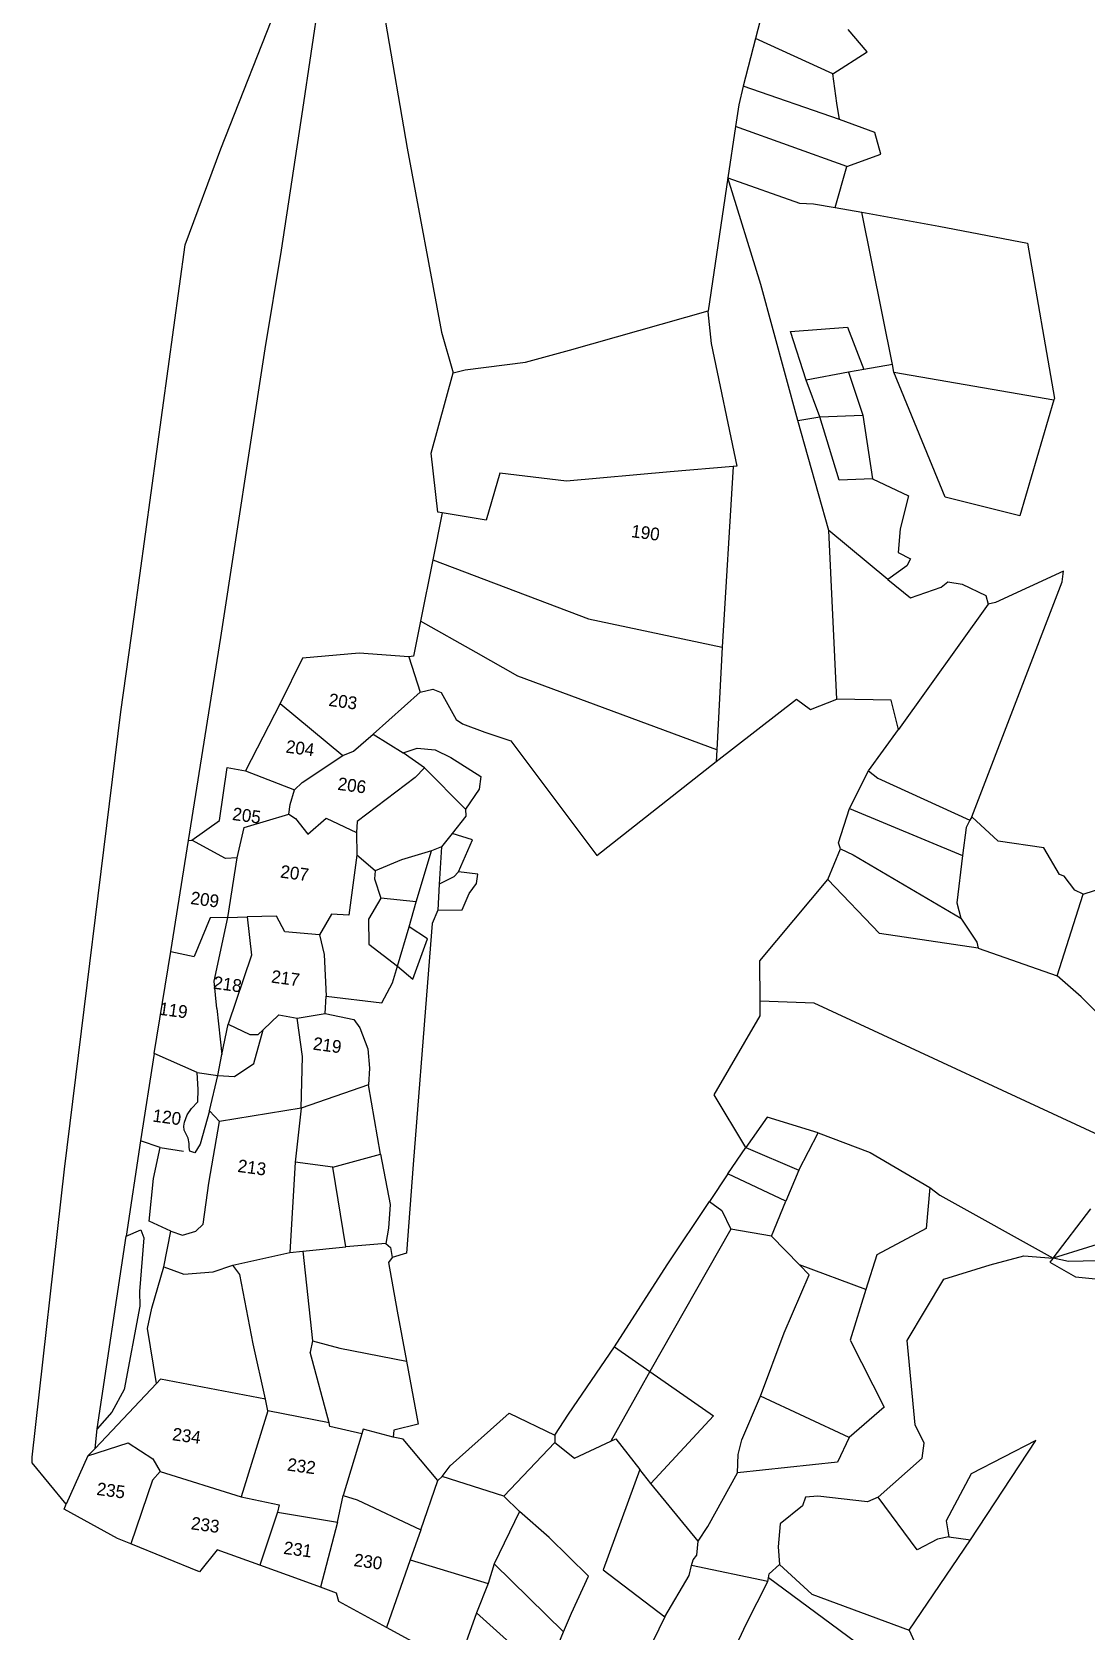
# Model space of a CAD drawing. Header units: metres. Extents: x 291974 to 293244, y 2020596 to 2023640.
# Drawn here: x 291973.6 to 292271.9, y 2020864.5 to 2021317.1 of the extents above; entities that cross this region are included whole.
import ezdxf
from ezdxf.enums import TextEntityAlignment as Align

# ---------------------------------------------------------------- set-up
doc = ezdxf.new("R2010")
doc.units = ezdxf.units.M
doc.header["$MEASUREMENT"] = 0
for name, color, linetype in [('LINE_WATER', 4, 'Continuous'), ('POLY_PARCEL', 6, 'Continuous'), ('TEXT_PARCEL', 7, 'Continuous'), ('V_BOUND_LINE', 7, 'Continuous')]:
    doc.layers.add(name, color=color, linetype=linetype)
doc.styles.add('TEXT_MAP', font='')
doc.styles.get('TEXT_MAP').set_extended_font_data('Kruti Dev 050')

msp = doc.modelspace()

# ---------------------------------------------------------------- linework, layer by layer
at = {"layer": 'LINE_WATER'}
for p, q in [((292262.29, 2020970.31), (292261.37, 2020969.14)), ((292266.67, 2020969.33), (292262.29, 2020970.31)), ((292274.98, 2020969.57), (292266.67, 2020969.33)), ((292261.37, 2020969.14), (292268.64, 2020965.01)), ((292268.64, 2020965.01), (292283.19, 2020963.5))]:
    msp.add_line(p, q, dxfattribs=at)
at = {"layer": 'POLY_PARCEL'}
for p, q in [((292050.19, 2021295.23), (292061.61, 2021371.97)), ((292180.85, 2021325.86), (292178.12, 2021315.26)), ((292073.54, 2021319.93), (292079.7, 2021284.29)), ((292209.71, 2021311.5), (292204.31, 2021317.82)), ((292178.12, 2021315.26), (292174.64, 2021301.75)), ((292199.98, 2021305.24), (292178.12, 2021315.26)), ((292199.98, 2021305.24), (292209.71, 2021311.5)), ((292201.18, 2021297.03), (292199.98, 2021305.24)), ((292174.64, 2021301.75), (292173.44, 2021296.48)), ((292201.86, 2021292.33), (292174.64, 2021301.75)), ((292044.12, 2021255.43), (292050.19, 2021295.23)), ((292173.44, 2021296.48), (292172.52, 2021290.37)), ((292201.86, 2021292.33), (292201.18, 2021297.03)), ((292211.9, 2021288.67), (292201.86, 2021292.33)), ((292172.52, 2021290.37), (292170.33, 2021275.85)), ((292204.02, 2021279.05), (292172.52, 2021290.37)), ((292213.54, 2021282.53), (292211.9, 2021288.67)), ((292079.7, 2021284.29), (292089.38, 2021232.21)), ((292204.02, 2021279.05), (292213.54, 2021282.53)), ((292200.66, 2021267.43), (292204.02, 2021279.05)), ((292170.33, 2021275.85), (292164.76, 2021238.29)), ((292179.63, 2021245.67), (292170.33, 2021275.85)), ((292170.33, 2021275.85), (292190.59, 2021268.68)), ((292190.59, 2021268.68), (292194.51, 2021268.48)), ((292194.51, 2021268.48), (292200.66, 2021267.43)), ((292200.66, 2021267.43), (292208.18, 2021266.15)), ((292216.84, 2021223.05), (292208.18, 2021266.15)), ((292208.18, 2021266.15), (292230.03, 2021262.21)), ((292230.03, 2021262.21), (292255.1, 2021257.42)), ((292039.51, 2021227.49), (292044.12, 2021255.43)), ((292255.1, 2021257.42), (292262.67, 2021213.48)), ((292190.08, 2021207.26), (292179.63, 2021245.67)), ((292125.58, 2021227.13), (292164.76, 2021238.29)), ((292164.76, 2021238.29), (292164.71, 2021237.94)), ((292164.71, 2021237.94), (292165.65, 2021228.97)), ((292089.38, 2021232.21), (292092.63, 2021220.72)), ((292188.04, 2021232.37), (292204.17, 2021233.64)), ((292192.44, 2021218.62), (292188.04, 2021232.37)), ((292204.17, 2021233.64), (292208.81, 2021221.67)), ((292026.95, 2021145.85), (292039.51, 2021227.49)), ((292165.65, 2021228.97), (292172.83, 2021194.29)), ((292096.04, 2021221.57), (292113.11, 2021223.71)), ((292113.11, 2021223.71), (292125.58, 2021227.13)), ((292216.84, 2021223.05), (292208.81, 2021221.67)), ((292217.27, 2021220.91), (292216.84, 2021223.05)), ((292086.45, 2021198.03), (292092.63, 2021220.72)), ((292092.63, 2021220.72), (292096.04, 2021221.57)), ((292204.4, 2021220.85), (292192.44, 2021218.62)), ((292196.3, 2021208.23), (292192.44, 2021218.62)), ((292208.81, 2021221.67), (292204.4, 2021220.85)), ((292204.4, 2021220.85), (292208.54, 2021208.72)), ((292217.27, 2021220.91), (292262.54, 2021213.03)), ((292231.76, 2021185.57), (292217.27, 2021220.91)), ((292262.54, 2021213.03), (292252.93, 2021180.25)), ((292262.67, 2021213.48), (292262.54, 2021213.03)), ((292190.08, 2021207.26), (292196.3, 2021208.23)), ((292198.89, 2021176.14), (292190.08, 2021207.26)), ((292196.3, 2021208.23), (292208.54, 2021208.72)), ((292201.79, 2021190.38), (292196.3, 2021208.23)), ((292208.54, 2021208.72), (292211.22, 2021190.76)), ((292088.31, 2021181.34), (292086.45, 2021198.03)), ((292105.91, 2021192.29), (292101.98, 2021179)), ((292124.7, 2021190.08), (292105.91, 2021192.29)), ((292154.02, 2021192.71), (292124.7, 2021190.08)), ((292171.8, 2021194.2), (292154.02, 2021192.71)), ((292171.8, 2021194.2), (292168.72, 2021143.11)), ((292172.83, 2021194.29), (292171.8, 2021194.2)), ((292211.22, 2021190.76), (292201.79, 2021190.38)), ((292211.22, 2021190.76), (292221.43, 2021185.93)), ((292221.43, 2021185.93), (292219.02, 2021176.55)), ((292252.93, 2021180.25), (292231.76, 2021185.57)), ((292089.59, 2021181.12), (292086.92, 2021167.79)), ((292089.59, 2021181.12), (292088.31, 2021181.34)), ((292101.98, 2021179), (292089.59, 2021181.12)), ((292201.13, 2021128.39), (292198.89, 2021176.14)), ((292215.6, 2021162.21), (292198.89, 2021176.14)), ((292219.02, 2021176.55), (292218.45, 2021169.89)), ((292218.45, 2021169.89), (292221.99, 2021168.09)), ((292086.92, 2021167.79), (292083.45, 2021150.46)), ((292086.92, 2021167.79), (292130.93, 2021151.13)), ((292220.9, 2021166.1), (292215.6, 2021162.21)), ((292221.99, 2021168.09), (292220.9, 2021166.1)), ((292265.25, 2021164.57), (292246, 2021155.74)), ((292264.85, 2021161.62), (292265.25, 2021164.57)), ((292215.6, 2021162.21), (292221.94, 2021157.02)), ((292221.94, 2021157.02), (292230.63, 2021160.06)), ((292230.63, 2021160.06), (292232.49, 2021161.62)), ((292232.49, 2021161.62), (292236.61, 2021160.91)), ((292236.61, 2021160.91), (292243.26, 2021157.76)), ((292239.32, 2021095.16), (292264.85, 2021161.62)), ((292243.98, 2021155.26), (292218.61, 2021119.79)), ((292243.26, 2021157.76), (292243.98, 2021155.26)), ((292246, 2021155.74), (292243.98, 2021155.26)), ((292083.45, 2021150.46), (292081.46, 2021140.54)), ((292099.21, 2021141.6), (292083.45, 2021150.46)), ((292130.93, 2021151.13), (292168.72, 2021143.11)), ((292017.81, 2021088.39), (292026.95, 2021145.85)), ((292066.06, 2021141.42), (292050.07, 2021139.96)), ((292080.12, 2021140.39), (292066.06, 2021141.42)), ((292110.98, 2021134.91), (292099.21, 2021141.6)), ((292168.72, 2021143.11), (292167.18, 2021114.08)), ((292050.07, 2021139.96), (292043.74, 2021127.16)), ((292081.46, 2021140.54), (292080.12, 2021140.39)), ((292080.12, 2021140.39), (292083.38, 2021130.41)), ((292167.18, 2021114.08), (292110.98, 2021134.91)), ((292070.05, 2021118.52), (292083.38, 2021130.41)), ((292083.38, 2021130.41), (292086.95, 2021131.24)), ((292086.95, 2021131.24), (292089.29, 2021130.27)), ((292089.29, 2021130.27), (292093.52, 2021122.63)), ((292167, 2021110.78), (292189.78, 2021128.43)), ((292189.78, 2021128.43), (292193.66, 2021125.45)), ((292193.66, 2021125.45), (292201.13, 2021128.39)), ((292216.48, 2021128.12), (292201.13, 2021128.39)), ((292218.61, 2021119.79), (292216.48, 2021128.12)), ((292043.74, 2021127.16), (292033.93, 2021108.09)), ((292043.74, 2021127.16), (292061.5, 2021112.43)), ((292093.52, 2021122.63), (292095.33, 2021121.4)), ((292095.33, 2021121.4), (292101.6, 2021119.07)), ((292101.6, 2021119.07), (292109, 2021116.59)), ((292210.06, 2021108.09), (292218.61, 2021119.79)), ((292064.46, 2021113.68), (292070.05, 2021118.52)), ((292070.05, 2021118.52), (292078.56, 2021113.26)), ((292078.56, 2021113.26), (292082.52, 2021114.53)), ((292082.52, 2021114.53), (292087.55, 2021114.02)), ((292109, 2021116.59), (292133.27, 2021084.22)), ((292049.94, 2021104.78), (292061.5, 2021112.43)), ((292061.5, 2021112.43), (292064.46, 2021113.68)), ((292084.57, 2021109), (292078.56, 2021113.26)), ((292087.55, 2021114.02), (292092.04, 2021111.94)), ((292092.04, 2021111.94), (292100.52, 2021106.52)), ((292133.27, 2021084.22), (292167, 2021110.78)), ((292167.18, 2021114.08), (292167, 2021110.78)), ((292026.59, 2021094.06), (292028.77, 2021109.06)), ((292028.77, 2021109.06), (292033.93, 2021108.09)), ((292033.93, 2021108.09), (292047.85, 2021102.76)), ((292081.89, 2021106.23), (292065.57, 2021093.8)), ((292084.57, 2021109), (292081.89, 2021106.23)), ((292096.15, 2021097.24), (292084.57, 2021109)), ((292100.52, 2021106.52), (292100.04, 2021102.96)), ((292204.76, 2021097.51), (292210.06, 2021108.09)), ((292210.06, 2021108.09), (292212.75, 2021106.01)), ((292212.75, 2021106.01), (292238.76, 2021094.13)), ((292046.62, 2021098.6), (292047.85, 2021102.76)), ((292047.85, 2021102.76), (292049.94, 2021104.78)), ((292100.04, 2021102.96), (292096.15, 2021097.24)), ((292046.25, 2021095.85), (292046.62, 2021098.6)), ((292096.15, 2021097.24), (292096.3, 2021095.3)), ((292201.59, 2021087.72), (292204.76, 2021097.51)), ((292204.76, 2021097.51), (292236.72, 2021084.22)), ((292018.77, 2021088.54), (292026.59, 2021094.06)), ((292031.58, 2021083.52), (292033.57, 2021092.14)), ((292033.57, 2021092.14), (292046.25, 2021095.85)), ((292046.25, 2021095.85), (292048.05, 2021094.62)), ((292048.05, 2021094.62), (292051.57, 2021090.2)), ((292051.57, 2021090.2), (292056.79, 2021094.76)), ((292056.79, 2021094.76), (292065.32, 2021090.71)), ((292065.57, 2021093.8), (292065.32, 2021090.71)), ((292096.3, 2021095.3), (292092.37, 2021090.38)), ((292237.67, 2021092.13), (292236.72, 2021084.22)), ((292238.76, 2021094.13), (292237.67, 2021092.13)), ((292239.32, 2021095.16), (292238.76, 2021094.13)), ((292246.75, 2021088.27), (292239.32, 2021095.16)), ((292012.86, 2021057), (292017.81, 2021088.39)), ((292017.81, 2021088.39), (292018.77, 2021088.54)), ((292028.26, 2021083.31), (292018.77, 2021088.54)), ((292065.32, 2021090.71), (292065.44, 2021084.28)), ((292092.37, 2021090.38), (292089.34, 2021086.59)), ((292098.15, 2021088.57), (292092.37, 2021090.38)), ((292094.18, 2021079.6), (292098.15, 2021088.57)), ((292202.14, 2021086.1), (292201.59, 2021087.72)), ((292259.66, 2021086.38), (292246.75, 2021088.27)), ((292031.58, 2021083.52), (292028.26, 2021083.31)), ((292028.97, 2021066.67), (292031.58, 2021083.52)), ((292065.44, 2021084.28), (292063.15, 2021067.32)), ((292070.61, 2021079.88), (292065.44, 2021084.28)), ((292078.1, 2021082.98), (292070.61, 2021079.88)), ((292086.5, 2021085.47), (292078.1, 2021082.98)), ((292082.25, 2021071.07), (292086.5, 2021085.47)), ((292089.34, 2021086.59), (292086.5, 2021085.47)), ((292089.34, 2021086.59), (292088.73, 2021076.04)), ((292198.61, 2021077.42), (292202.14, 2021086.1)), ((292202.14, 2021086.1), (292205.8, 2021084.35)), ((292205.8, 2021084.35), (292236.23, 2021066.47)), ((292236.72, 2021084.22), (292235.11, 2021070.8)), ((292264.06, 2021078.82), (292259.66, 2021086.38)), ((292070.61, 2021079.88), (292070.46, 2021077.6)), ((292092.88, 2021078.12), (292088.73, 2021076.04)), ((292094.18, 2021079.6), (292092.88, 2021078.12)), ((292099.6, 2021078.87), (292094.18, 2021079.6)), ((292099.25, 2021076.3), (292099.6, 2021078.87)), ((292265.39, 2021078.33), (292264.06, 2021078.82)), ((292268.42, 2021074.36), (292265.39, 2021078.33)), ((292070.46, 2021077.6), (292072.19, 2021072.1)), ((292088.73, 2021076.04), (292088.3, 2021068.68)), ((292095.22, 2021068.85), (292097.21, 2021073.4)), ((292097.21, 2021073.4), (292099.25, 2021076.3)), ((292179.36, 2021054.36), (292198.61, 2021077.42)), ((292213.19, 2021062.15), (292198.61, 2021077.42)), ((292270.75, 2021073.28), (292268.42, 2021074.36)), ((292270.75, 2021073.28), (292276.9, 2021075.23)), ((292072.19, 2021072.1), (292068.76, 2021066.15)), ((292082.25, 2021071.07), (292072.19, 2021072.1)), ((292080.2, 2021064.04), (292082.25, 2021071.07)), ((292088.3, 2021068.68), (292095.22, 2021068.85)), ((292235.11, 2021070.8), (292236.23, 2021066.47)), ((292263.45, 2021050.11), (292270.75, 2021073.28)), ((292024.01, 2021066.51), (292019.42, 2021055.62)), ((292028.97, 2021066.67), (292024.01, 2021066.51)), ((292025.06, 2021048.61), (292028.97, 2021066.67)), ((292028.97, 2021066.67), (292034.46, 2021066.83)), ((292042.71, 2021067.03), (292034.46, 2021066.83)), ((292034.46, 2021066.83), (292035.63, 2021055.98)), ((292045.08, 2021062.6), (292042.71, 2021067.03)), ((292058.25, 2021067.57), (292054.84, 2021061.78)), ((292063.15, 2021067.32), (292058.25, 2021067.57)), ((292068.76, 2021066.15), (292068.79, 2021059.07)), ((292086.69, 2021064.9), (292085.41, 2021048.26)), ((292088.3, 2021068.68), (292086.69, 2021064.9)), ((292236.23, 2021066.47), (292240.73, 2021059.68)), ((292054.84, 2021061.78), (292045.08, 2021062.6)), ((292054.84, 2021061.78), (292056.22, 2021056.16)), ((292076.92, 2021052.84), (292080.2, 2021064.04)), ((292085.45, 2021060.61), (292080.2, 2021064.04)), ((292081.28, 2021049.17), (292085.45, 2021060.61)), ((292241.11, 2021057.92), (292213.19, 2021062.15)), ((292008.15, 2021028.2), (292012.86, 2021057)), ((292012.86, 2021057), (292019.42, 2021055.62)), ((292035.63, 2021055.98), (292029.05, 2021036.47)), ((292056.22, 2021056.16), (292056.78, 2021044.41)), ((292068.79, 2021059.07), (292076.92, 2021052.84)), ((292240.73, 2021059.68), (292241.11, 2021057.92)), ((292241.11, 2021057.92), (292263.45, 2021050.11)), ((292075.54, 2021048.13), (292076.92, 2021052.84)), ((292076.92, 2021052.84), (292081.28, 2021049.17)), ((292179.45, 2021042.94), (292179.36, 2021054.36)), ((292025.83, 2021040.94), (292025.06, 2021048.61)), ((292072.47, 2021042.46), (292075.54, 2021048.13)), ((292085.41, 2021048.26), (292081.37, 2020996.78)), ((292270.24, 2021044.24), (292263.45, 2021050.11)), ((292056.45, 2021039.52), (292056.78, 2021044.41)), ((292056.78, 2021044.41), (292072.47, 2021042.46)), ((292194.73, 2021042.41), (292179.45, 2021042.94)), ((292179.48, 2021038.87), (292179.45, 2021042.94)), ((292285.54, 2021000.3), (292194.73, 2021042.41)), ((292276.11, 2021038.35), (292270.24, 2021044.24)), ((292025.83, 2021040.94), (292027.31, 2021027.92)), ((292038.99, 2021034.91), (292043.4, 2021039.14)), ((292043.4, 2021039.14), (292048.52, 2021038.12)), ((292048.52, 2021038.12), (292056.45, 2021039.52)), ((292050.03, 2021027.3), (292048.52, 2021038.12)), ((292056.45, 2021039.52), (292064.6, 2021037.77)), ((292064.6, 2021037.77), (292066.26, 2021035.41)), ((292166.51, 2021016.51), (292179.48, 2021038.87)), ((292027.31, 2021027.92), (292029.05, 2021036.47)), ((292029.05, 2021036.47), (292035.23, 2021033.5)), ((292035.23, 2021033.5), (292037.54, 2021033.52)), ((292036.27, 2021025.37), (292038.99, 2021034.91)), ((292037.54, 2021033.52), (292038.99, 2021034.91)), ((292066.26, 2021035.41), (292068.59, 2021029.5)), ((292008.15, 2021028.2), (292004.31, 2021003.5)), ((292020.26, 2021022.78), (292008.15, 2021028.2)), ((292068.59, 2021029.5), (292069, 2021024.02)), ((292026.11, 2021021.97), (292027.31, 2021027.92)), ((292030.84, 2021021.66), (292036.27, 2021025.37)), ((292049.7, 2021012.71), (292050.03, 2021027.3)), ((292069, 2021024.02), (292068.69, 2021019.29)), ((292020.26, 2021022.78), (292026.11, 2021021.97)), ((292020.6, 2021017.97), (292020.26, 2021022.78)), ((292023.77, 2021011.93), (292026.11, 2021021.97)), ((292026.11, 2021021.97), (292030.84, 2021021.66)), ((292068.69, 2021019.29), (292049.7, 2021012.71)), ((292072.13, 2020999.65), (292068.69, 2021019.29)), ((292018.73, 2021012.63), (292020.46, 2021014.53)), ((292020.46, 2021014.53), (292020.6, 2021017.97)), ((292175.44, 2021001.56), (292166.51, 2021016.51)), ((292016.73, 2021008.79), (292017.49, 2021010.82)), ((292017.49, 2021010.82), (292018.73, 2021012.63)), ((292023.77, 2021011.93), (292021.13, 2021002.54)), ((292026.65, 2021008.91), (292023.77, 2021011.93)), ((292049.7, 2021012.71), (292026.65, 2021008.91)), ((292049.7, 2021012.71), (292047.98, 2020997.48)), ((292181.42, 2021010.13), (292175.44, 2021001.56)), ((292195.85, 2021005.7), (292181.42, 2021010.13)), ((292016.57, 2021007.65), (292016.73, 2021008.79)), ((292016.58, 2021006.5), (292016.57, 2021007.65)), ((292017.76, 2021004.21), (292016.58, 2021006.5)), ((292023.6, 2020991.52), (292026.65, 2021008.91)), ((292190.43, 2020995.13), (292195.85, 2021005.7)), ((292195.85, 2021005.7), (292210.54, 2021000.14)), ((292004.31, 2021003.5), (292000.19, 2020976.51)), ((292009.82, 2021001.6), (292004.31, 2021003.5)), ((292007.97, 2020992.81), (292009.82, 2021001.6)), ((292009.82, 2021001.6), (292016.42, 2021000.55)), ((292018.04, 2021002.69), (292017.76, 2021004.21)), ((292018.05, 2021001.54), (292018.04, 2021002.69)), ((292018.25, 2021000.52), (292018.05, 2021001.54)), ((292021.13, 2021002.54), (292019.65, 2021000.11)), ((292170.3, 2020994.13), (292175.44, 2021001.56)), ((292175.44, 2021001.56), (292190.43, 2020995.13)), ((292016.42, 2021000.55), (292016.42, 2021000.55)), ((292019.65, 2021000.11), (292018.25, 2021000.52)), ((292047.98, 2020997.48), (292046.5, 2020971.86)), ((292058.65, 2020996.04), (292047.98, 2020997.48)), ((292058.65, 2020996.04), (292072.13, 2020999.65)), ((292072.13, 2020999.65), (292074.83, 2020985.48)), ((292081.37, 2020996.78), (292079.51, 2020971.71)), ((292210.54, 2021000.14), (292227.41, 2020990.29)), ((292006.68, 2020980.73), (292007.97, 2020992.81)), ((292062.36, 2020973.51), (292058.65, 2020996.04)), ((292170.3, 2020994.13), (292165.11, 2020986.28)), ((292186.77, 2020986.39), (292170.3, 2020994.13)), ((292190.43, 2020995.13), (292186.77, 2020986.39)), ((292022.03, 2020979.89), (292023.6, 2020991.52)), ((292227.41, 2020990.29), (292226.4, 2020978.71)), ((292227.41, 2020990.29), (292230.31, 2020988.09)), ((292230.31, 2020988.09), (292262.29, 2020970.31)), ((292074.83, 2020985.48), (292074.42, 2020978.79)), ((292153.18, 2020968.38), (292165.11, 2020986.28)), ((292165.11, 2020986.28), (292168.62, 2020983.74)), ((292168.62, 2020983.74), (292171.22, 2020978.49)), ((292182.68, 2020976.53), (292186.77, 2020986.39)), ((292262.29, 2020970.31), (292272.99, 2020984.19)), ((292011.66, 2020978.48), (292006.68, 2020980.73)), ((292012.89, 2020977.92), (292011.66, 2020978.48)), ((292019.95, 2020977.87), (292022.03, 2020979.89)), ((292074.42, 2020978.79), (292073.67, 2020974.45)), ((292171.22, 2020978.49), (292148.28, 2020938.18)), ((292182.68, 2020976.53), (292171.22, 2020978.49)), ((292226.4, 2020978.71), (292212.43, 2020971.22)), ((292302.65, 2020982.83), (292262.29, 2020970.31)), ((291992.03, 2020922.03), (292000.19, 2020976.51)), ((292000.19, 2020976.51), (292004.38, 2020978.25)), ((292005.22, 2020976), (292004.01, 2020960.87)), ((292004.38, 2020978.25), (292005.22, 2020976)), ((292010.87, 2020967.84), (292012.89, 2020977.92)), ((292012.89, 2020977.92), (292016.17, 2020976.74)), ((292016.17, 2020976.74), (292019.95, 2020977.87)), ((292073.67, 2020974.45), (292062.36, 2020973.51)), ((292073.67, 2020974.45), (292075, 2020973.28)), ((292190.62, 2020968.38), (292182.68, 2020976.53)), ((292030.41, 2020968.34), (292046.5, 2020971.86)), ((292046.5, 2020971.86), (292050.2, 2020972.25)), ((292050.2, 2020972.25), (292062.36, 2020973.51)), ((292050.2, 2020972.25), (292052.86, 2020946.9)), ((292075.43, 2020970.43), (292074.43, 2020969.08)), ((292075, 2020973.28), (292075.43, 2020970.43)), ((292079.51, 2020971.71), (292075.43, 2020970.43)), ((292212.43, 2020971.22), (292209.32, 2020961.45)), ((292244.53, 2020968.4), (292253.99, 2020970.91)), ((292253.99, 2020970.91), (292262.29, 2020970.31)), ((292007.48, 2020956.12), (292010.87, 2020967.84)), ((292010.87, 2020967.84), (292016.51, 2020965.76)), ((292016.51, 2020965.76), (292024.83, 2020966.45)), ((292024.83, 2020966.45), (292030.41, 2020968.34)), ((292032.35, 2020965.62), (292030.41, 2020968.34)), ((292036.12, 2020946.03), (292032.35, 2020965.62)), ((292074.43, 2020969.08), (292076.85, 2020955.27)), ((292138.33, 2020945.17), (292153.18, 2020968.38)), ((292186.3, 2020949.18), (292193.34, 2020965.59)), ((292209.32, 2020961.45), (292190.62, 2020968.38)), ((292193.34, 2020965.59), (292190.62, 2020968.38)), ((292231.42, 2020964.33), (292244.53, 2020968.4)), ((292004.01, 2020960.87), (292004.11, 2020956.74)), ((292209.32, 2020961.45), (292204.92, 2020947.05)), ((292221, 2020946.99), (292231.42, 2020964.33)), ((292004.11, 2020956.74), (291999.62, 2020933.17)), ((292006.21, 2020950.37), (292007.48, 2020956.12)), ((292076.85, 2020955.27), (292079.46, 2020941.14)), ((292008.78, 2020934.86), (292006.21, 2020950.37)), ((292052.86, 2020946.9), (292052.26, 2020943.69)), ((292052.86, 2020946.9), (292060.65, 2020944.86)), ((292179.58, 2020931.27), (292186.3, 2020949.18)), ((292204.92, 2020947.05), (292214.51, 2020928.13)), ((292223.29, 2020923.12), (292221, 2020946.99)), ((292039.57, 2020930.41), (292036.12, 2020946.03)), ((292057.58, 2020923.66), (292052.26, 2020943.69)), ((292060.65, 2020944.86), (292079.46, 2020941.14)), ((292125.29, 2020926.12), (292138.33, 2020945.17)), ((292138.33, 2020945.17), (292148.28, 2020938.18)), ((292079.46, 2020941.14), (292082.75, 2020923.3)), ((292148.28, 2020938.18), (292145.56, 2020933.31)), ((292148.28, 2020938.18), (292166.31, 2020925.69)), ((292008.78, 2020934.86), (291991.41, 2020916.47)), ((291999.62, 2020933.17), (291996.12, 2020926.74)), ((292009.94, 2020936.08), (292008.78, 2020934.86)), ((292039.57, 2020930.41), (292009.94, 2020936.08)), ((292145.56, 2020933.31), (292137.23, 2020918.48)), ((292040.31, 2020927.05), (292039.57, 2020930.41)), ((292174.32, 2020918.89), (292179.58, 2020931.27)), ((292204.66, 2020919.53), (292179.58, 2020931.27)), ((291996.12, 2020926.74), (291992.03, 2020922.03)), ((292040.31, 2020927.05), (292032.76, 2020902.74)), ((292057.58, 2020923.66), (292040.31, 2020927.05)), ((292091.85, 2020911.54), (292108.47, 2020926.39)), ((292108.47, 2020926.39), (292121.42, 2020920.23)), ((292121.42, 2020920.23), (292125.29, 2020926.12)), ((292166.31, 2020925.69), (292148.53, 2020906.52)), ((292214.51, 2020928.13), (292204.66, 2020919.53)), ((291991.41, 2020916.47), (291992.03, 2020922.03)), ((292057.83, 2020922.71), (292057.58, 2020923.66)), ((292066.87, 2020920.61), (292057.83, 2020922.71)), ((292066.87, 2020920.61), (292061.61, 2020903.13)), ((292067.27, 2020921.93), (292066.87, 2020920.61)), ((292075.68, 2020919.65), (292067.27, 2020921.93)), ((292075.94, 2020921.59), (292075.68, 2020919.65)), ((292078.57, 2020919.1), (292075.68, 2020919.65)), ((292082.75, 2020923.3), (292075.94, 2020921.59)), ((292121.42, 2020920.23), (292121.42, 2020918.17)), ((292204.66, 2020919.53), (292201.38, 2020912.54)), ((292225.86, 2020917.96), (292223.29, 2020923.12)), ((291989.4, 2020914.34), (292000.76, 2020918.07)), ((291991.41, 2020916.47), (291989.4, 2020914.34)), ((292000.76, 2020918.07), (292007.72, 2020913.52)), ((292088.35, 2020907.42), (292078.57, 2020919.1)), ((292121.42, 2020918.17), (292107.04, 2020903)), ((292121.42, 2020918.17), (292127.02, 2020913.69)), ((292127.02, 2020913.69), (292137.23, 2020918.48)), ((292137.23, 2020918.48), (292138.65, 2020919.15)), ((292138.65, 2020919.15), (292145.48, 2020910.51)), ((292173.22, 2020914.77), (292174.32, 2020918.89)), ((292225.29, 2020913.74), (292225.86, 2020917.96)), ((292238.9, 2020890.59), (292257.42, 2020918.73)), ((292257.42, 2020918.73), (292239.15, 2020909.29)), ((291989.4, 2020914.34), (291983.25, 2020900.7)), ((292007.72, 2020913.52), (292009.87, 2020909.94)), ((292089.52, 2020908.49), (292091.85, 2020911.54)), ((292145.48, 2020910.51), (292135.04, 2020882.16)), ((292148.53, 2020906.52), (292145.48, 2020910.51)), ((292173.06, 2020909.55), (292173.22, 2020914.77)), ((292201.38, 2020912.54), (292173.06, 2020909.55)), ((292212.8, 2020902.7), (292225.29, 2020913.74)), ((292007.69, 2020907.52), (292001.51, 2020889.51)), ((292009.87, 2020909.94), (292007.69, 2020907.52)), ((292009.87, 2020909.94), (292032.76, 2020902.74)), ((292083.5, 2020893.43), (292088.35, 2020907.42)), ((292089.52, 2020908.49), (292088.35, 2020907.42)), ((292107.04, 2020903), (292089.52, 2020908.49)), ((292161.91, 2020890.25), (292148.53, 2020906.52)), ((292164.68, 2020894.42), (292173.06, 2020909.55)), ((292239.15, 2020909.29), (292232.02, 2020895.98)), ((292032.76, 2020902.74), (292043.48, 2020900.47)), ((292059.94, 2020895.62), (292061.61, 2020903.13)), ((292061.61, 2020903.13), (292065.56, 2020901.94)), ((292065.56, 2020901.94), (292083.5, 2020893.43)), ((292111.39, 2020898.63), (292107.04, 2020903)), ((292192.32, 2020902.71), (292191.48, 2020900.25)), ((292195.79, 2020902.93), (292192.32, 2020902.71)), ((292209.86, 2020901.38), (292195.79, 2020902.93)), ((292212.8, 2020902.7), (292209.86, 2020901.38)), ((292223.86, 2020887.8), (292212.8, 2020902.7)), ((292043.03, 2020898.4), (292038.01, 2020883.4)), ((292043.48, 2020900.47), (292043.03, 2020898.4)), ((292043.03, 2020898.4), (292059.94, 2020895.62)), ((292111.39, 2020898.63), (292104.29, 2020883.8)), ((292119.78, 2020891.25), (292111.39, 2020898.63)), ((292191.48, 2020900.25), (292185.1, 2020895.09)), ((292059.94, 2020895.62), (292055.14, 2020877.19)), ((292083.5, 2020893.43), (292080.54, 2020884.97)), ((292161.91, 2020890.25), (292164.68, 2020894.42)), ((292185.1, 2020895.09), (292184.58, 2020888.62)), ((292232.02, 2020895.98), (292232.78, 2020891.41)), ((292130.98, 2020880.37), (292119.78, 2020891.25)), ((292161.52, 2020886.31), (292161.91, 2020890.25)), ((292184.58, 2020888.62), (292184.9, 2020883.63)), ((292221.64, 2020865.04), (292238.9, 2020890.59)), ((292229.6, 2020890.81), (292223.86, 2020887.8)), ((292232.78, 2020891.41), (292229.6, 2020890.81)), ((292232.78, 2020891.41), (292238.9, 2020890.59)), ((292080.54, 2020884.97), (292073.84, 2020865.79)), ((292080.54, 2020884.97), (292102.56, 2020878.28)), ((292104.29, 2020883.8), (292102.56, 2020878.28)), ((292123.91, 2020864.55), (292104.29, 2020883.8)), ((292159.36, 2020880.53), (292160.09, 2020883.32)), ((292160.09, 2020883.32), (292160.51, 2020884.93)), ((292181.63, 2020878.84), (292160.09, 2020883.32)), ((292160.51, 2020884.93), (292161.52, 2020886.31)), ((292182.06, 2020880.98), (292184.9, 2020883.63)), ((292184.9, 2020883.63), (292194.11, 2020875.23)), ((292126.1, 2020869.84), (292130.98, 2020880.37)), ((292135.04, 2020882.16), (292152.54, 2020868.78)), ((292152.54, 2020868.78), (292159.36, 2020880.53)), ((292175.62, 2020866.97), (292181.63, 2020878.84)), ((292181.63, 2020878.84), (292181.84, 2020879.89)), ((292181.84, 2020879.89), (292182.06, 2020880.98)), ((292208.56, 2020860.05), (292181.84, 2020879.89)), ((292102.56, 2020878.28), (292099.3, 2020870)), ((292194.11, 2020875.23), (292221.64, 2020865.04)), ((292099.3, 2020870), (292093.89, 2020854.87)), ((292118.82, 2020852.41), (292099.3, 2020870)), ((292123.91, 2020864.55), (292126.1, 2020869.84)), ((292152.54, 2020868.78), (292145.37, 2020854.24)), ((292169.05, 2020852.98), (292175.62, 2020866.97)), ((292118.82, 2020852.41), (292123.91, 2020864.55)), ((292221.64, 2020865.04), (292230.02, 2020846.41))]:
    msp.add_line(p, q, dxfattribs=at)
at = {"layer": 'V_BOUND_LINE'}
for p, q in [((292026.94, 2021284.08), (292061.61, 2021371.97)), ((292016.93, 2021256.9), (292026.94, 2021284.08)), ((292002.52, 2021151.71), (292016.93, 2021256.9)), ((291998.68, 2021124.84), (292002.52, 2021151.71)), ((291982.82, 2020995.44), (291998.68, 2021124.84)), ((291973.6, 2020913.99), (291982.82, 2020995.44)), ((291973.68, 2020912.36), (291973.6, 2020913.99)), ((291983.25, 2020900.7), (291973.68, 2020912.36)), ((291982.73, 2020899.24), (291983.25, 2020900.7)), ((291997.78, 2020890.99), (291982.73, 2020899.24)), ((292001.51, 2020889.51), (291997.78, 2020890.99)), ((292020.97, 2020881.54), (292001.51, 2020889.51)), ((292025.95, 2020887.74), (292020.97, 2020881.54)), ((292038.01, 2020883.4), (292025.95, 2020887.74)), ((292050.29, 2020878.98), (292038.01, 2020883.4)), ((292055.14, 2020877.19), (292050.29, 2020878.98)), ((292059.66, 2020875.53), (292055.14, 2020877.19)), ((292060.32, 2020873.15), (292059.66, 2020875.53)), ((292073.84, 2020865.79), (292060.32, 2020873.15)), ((292093.89, 2020854.87), (292073.84, 2020865.79))]:
    msp.add_line(p, q, dxfattribs=at)

# ---------------------------------------------------------------- texts
at = {"layer": 'TEXT_PARCEL', "style": 'TEXT_MAP'}
for s, p in [('190', (292147.07, 2021175.49)), ('203', (292061.53, 2021127.76)), ('204', (292049.42, 2021114.55)), ('206', (292064.06, 2021104.02)), ('205', (292034.29, 2021095.49)), ('207', (292047.86, 2021079.2)), ('209', (292022.47, 2021071.73)), ('217', (292045.29, 2021049.52)), ('218', (292028.89, 2021047.77)), ('119', (292013.58, 2021040.4)), ('219', (292057.09, 2021030.53)), ('120', (292011.76, 2021010.18)), ('213', (292035.79, 2020995.94)), ('234', (292017.32, 2020920.05)), ('232', (292049.8, 2020911.47)), ('235', (291995.92, 2020904.58)), ('233', (292022.61, 2020894.85)), ('231', (292048.77, 2020887.9)), ('230', (292068.63, 2020884.45))]:
    msp.add_text(s, height=3.6, rotation=352.3236, dxfattribs=at).set_placement(p, align=Align.MIDDLE)

doc.saveas('drawing.dxf')
